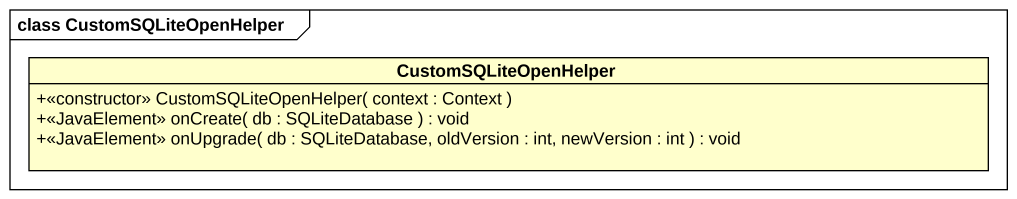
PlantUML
@startuml
mainframe class CustomSQLiteOpenHelper
hide circle
hide empty members
skinparam classAttributeIconSize 0
class CustomSQLiteOpenHelper {
  +<<constructor>> CustomSQLiteOpenHelper( context : Context )
  +<<JavaElement>> onCreate( db : SQLiteDatabase ) : void
  +<<JavaElement>> onUpgrade( db : SQLiteDatabase, oldVersion : int, newVersion : int ) : void
}
@enduml
